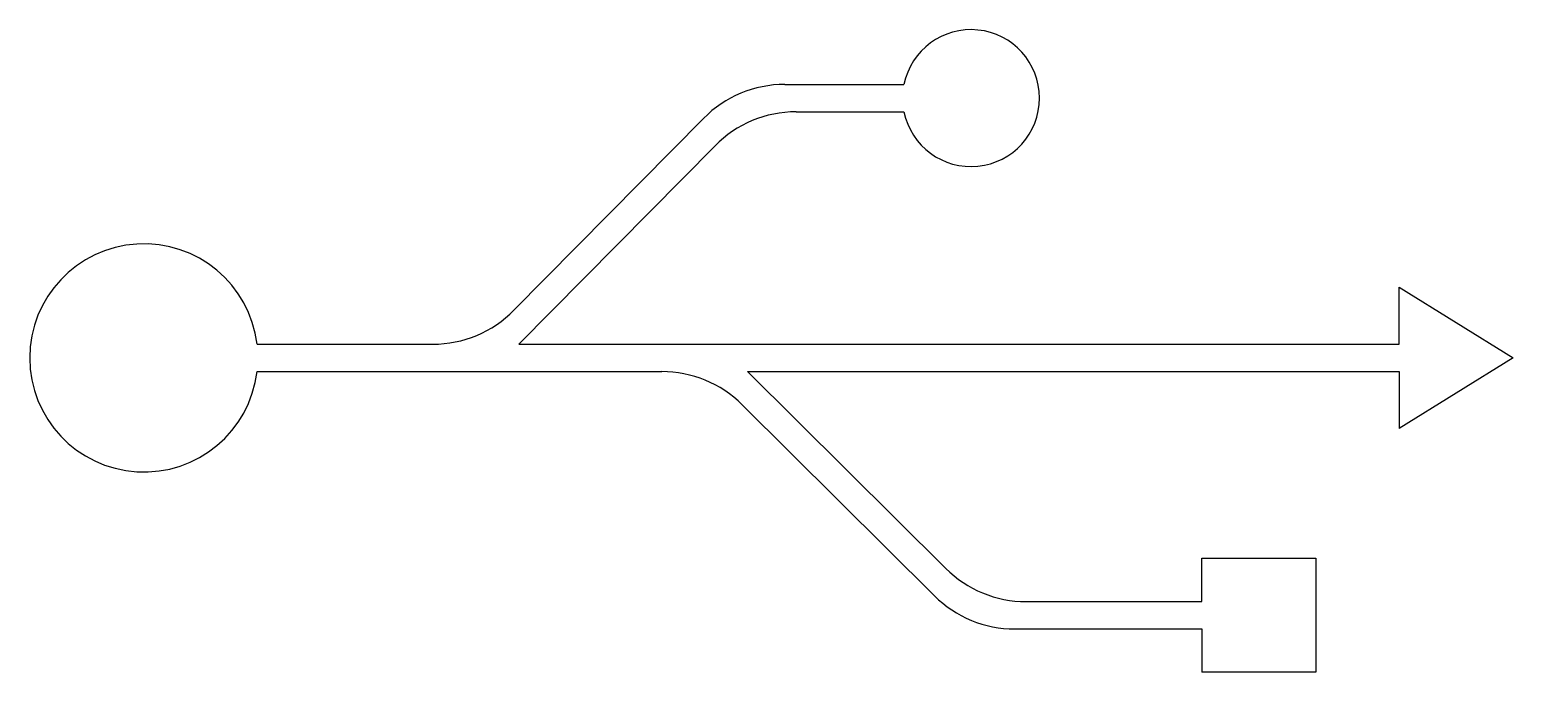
# Model space of a CAD drawing. Header units: millimetres. Extents: x 2077 to 2727, y 1603 to 1885.
import ezdxf

# ---------------------------------------------------------------- set-up
doc = ezdxf.new("R2010")
doc.units = ezdxf.units.MM

msp = doc.modelspace()

# ---------------------------------------------------------------- linework, layer by layer
for p, q in [((2407.8, 1860.56), (2460.02, 1860.56)), ((2412.82, 1848.56), (2460.02, 1848.56)), ((2289.16, 1761.58), (2372.23, 1845.69)), ((2291.35, 1746.71), (2377.24, 1833.69)), ((2676.99, 1746.71), (2676.99, 1771.71)), ((2676.99, 1771.71), (2726.99, 1740.71)), ((2176.63, 1746.71), (2253.59, 1746.71)), ((2291.35, 1746.71), (2676.99, 1746.71)), ((2726.99, 1740.71), (2676.99, 1709.71)), ((2176.63, 1734.71), (2353.89, 1734.71)), ((2391.53, 1734.71), (2478.31, 1648.45)), ((2391.53, 1734.71), (2676.99, 1734.71)), ((2676.99, 1734.71), (2676.99, 1709.71)), ((2389.14, 1720.17), (2473.36, 1636.45)), ((2590.46, 1633.91), (2590.46, 1652.91)), ((2590.46, 1652.91), (2640.46, 1652.91)), ((2640.46, 1652.91), (2640.46, 1602.91)), ((2513.56, 1633.91), (2590.46, 1633.91)), ((2508.61, 1621.91), (2590.46, 1621.91)), ((2590.46, 1621.91), (2590.46, 1602.91)), ((2640.46, 1602.91), (2590.46, 1602.91))]:
    msp.add_line(p, q)
for centre, radius, start, end in [((2489.42, 1854.56), 30, 191.53696, 168.46304), ((2407.8, 1810.56), 50, 90, 135.35826), ((2412.82, 1798.56), 50, 90, 135.35826), ((2126.99, 1740.71), 50, 6.8921, 353.1079), ((2253.59, 1796.71), 50, 270, 315.35826), ((2353.89, 1684.71), 50, 45.16745, 90), ((2513.56, 1683.91), 50, 225.16745, 270), ((2508.61, 1671.91), 50, 225.16745, 270)]:
    msp.add_arc(centre, radius, start, end)

doc.saveas('drawing.dxf')
